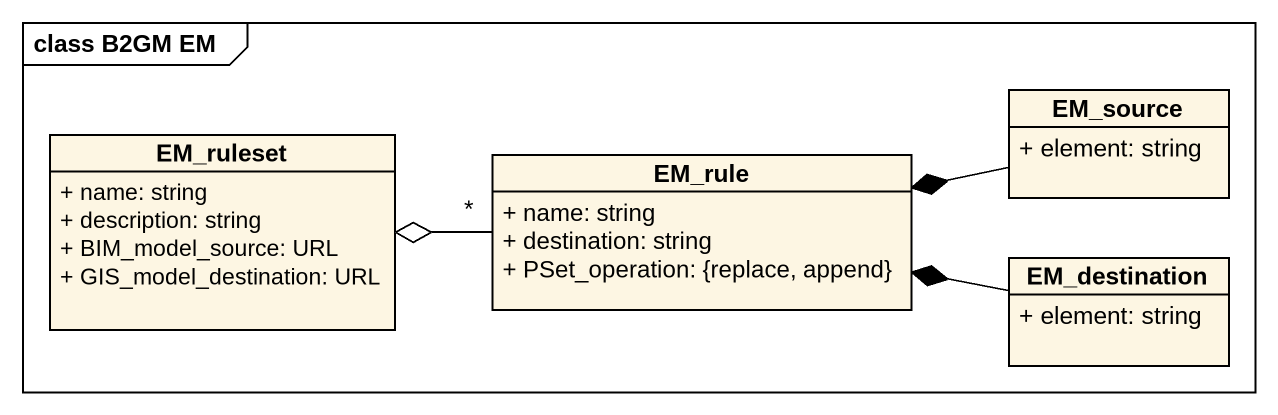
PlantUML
@startuml
mainframe class B2GM EM
hide circle
hide empty members
skinparam classAttributeIconSize 0
class EM_ruleset {
  + name: string
  + description: string
  + BIM_model_source: URL
  + GIS_model_destination: URL
}
class EM_rule {
  + name: string
  + destination: string
  + PSet_operation: {replace, append}
}
class EM_source {
  + element: string
}
class EM_destination {
  + element: string
}
EM_rule "*" -left-o EM_ruleset
EM_source -left-* EM_rule
EM_destination -left-* EM_rule
@enduml
